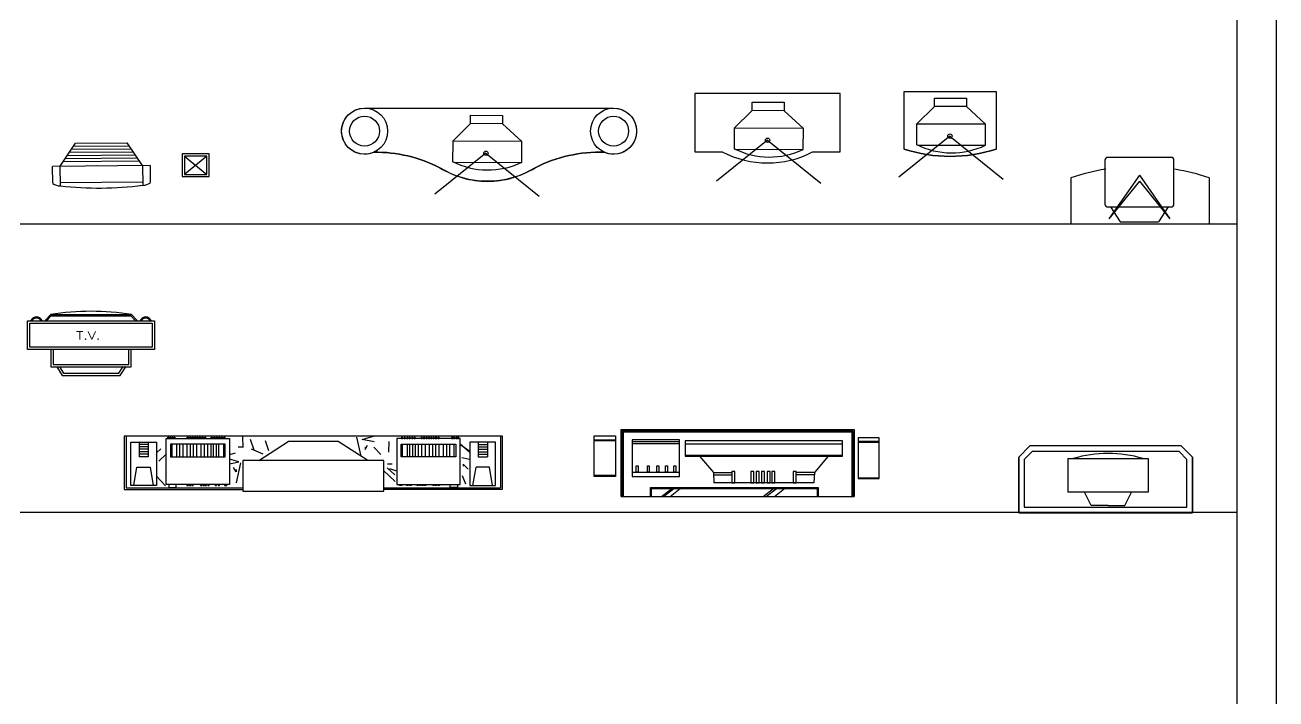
# Model space of a CAD drawing. Header units: inches. Extents: x 11.6 to 54.1, y 10.7 to 35.5.
# Drawn here: x 21.74 to 32.6, y 17.3 to 23.14 of the extents above; entities that cross this region are included whole.
import ezdxf
from ezdxf.enums import TextEntityAlignment as Align

# ---------------------------------------------------------------- set-up
doc = ezdxf.new("R2010")
doc.units = ezdxf.units.IN
doc.header["$MEASUREMENT"] = 0
for name, color, linetype in [('02', 2, 'Continuous'), ('1', 1, 'Continuous'), ('kadrbm', 4, 'Continuous')]:
    doc.layers.add(name, color=color, linetype=linetype)
doc.styles.add('COMPLEX', font='COMPLEX.SHX')

# ---------------------------------------------------------------- blocks, each defined once
blk = doc.blocks.new('kadrbm')
at = {"layer": 'kadrbm', "color": 4}
blk.add_lwpolyline([(0, 0), (0, 24.797), (21, 24.797), (21, 0), (0, 0)], close=True, dxfattribs=at)
blk.add_lwpolyline([(20.663, 0.326), (20.663, 24.46), (0.337, 24.46), (0.337, 0.326), (20.663, 0.326)], dxfattribs=at)

msp = doc.modelspace()

# ---------------------------------------------------------------- linework, layer by layer
at = {"layer": '02'}
for p, q in [((29.37, 22.568), (30.17, 22.568)), ((29.37, 22.068), (29.37, 22.568)), ((30.17, 22.568), (30.17, 22.068)), ((24.686, 22.424), (26.848, 22.424)), ((28.05, 22.402), (27.896, 22.249)), ((28.329, 22.401), (28.05, 22.402)), ((28.496, 22.247), (28.329, 22.401)), ((29.633, 22.438), (29.479, 22.285)), ((29.911, 22.437), (29.633, 22.438)), ((30.078, 22.283), (29.911, 22.437)), ((25.605, 22.289), (25.451, 22.136)), ((25.884, 22.288), (25.605, 22.289)), ((26.05, 22.134), (25.884, 22.288)), ((29.479, 22.285), (29.478, 22.103)), ((30.078, 22.283), (29.479, 22.285)), ((30.078, 22.101), (30.078, 22.283)), ((27.896, 22.249), (27.896, 22.067)), ((28.496, 22.247), (27.896, 22.249)), ((28.495, 22.065), (28.496, 22.247)), ((29.768, 22.181), (29.324, 21.825)), ((29.768, 22.181), (30.23, 21.808)), ((22.14, 22.066), (22.662, 22.07)), ((22.158, 22.093), (22.644, 22.097)), ((22.175, 22.119), (22.626, 22.123)), ((25.451, 22.136), (25.45, 21.955)), ((26.05, 22.134), (25.451, 22.136)), ((26.05, 21.953), (26.05, 22.134)), ((28.185, 22.145), (27.741, 21.789)), ((27.91, 22.067), (28.495, 22.065)), ((28.185, 22.145), (28.648, 21.772)), ((29.492, 22.103), (30.078, 22.101)), ((22.07, 21.96), (22.733, 21.965)), ((22.088, 21.987), (22.715, 21.991)), ((22.105, 22.013), (22.697, 22.018)), ((22.123, 22.04), (22.68, 22.044)), ((23.318, 22.006), (23.122, 21.849)), ((23.122, 22.006), (23.318, 21.849)), ((25.74, 22.032), (25.296, 21.677)), ((25.464, 21.955), (26.05, 21.953)), ((25.74, 22.032), (26.202, 21.659)), ((31.113, 21.971), (31.113, 21.591)), ((31.688, 21.996), (31.138, 21.996)), ((31.713, 21.591), (31.713, 21.971)), ((31.413, 21.842), (31.149, 21.463)), ((31.413, 21.842), (31.677, 21.463)), ((30.818, 21.818), (30.818, 21.418)), ((31.413, 21.791), (31.149, 21.463)), ((31.413, 21.791), (31.677, 21.463)), ((32.018, 21.818), (32.018, 21.418)), ((31.138, 21.566), (31.688, 21.566)), ((31.163, 21.566), (31.247, 21.436)), ((31.664, 21.566), (31.58, 21.436)), ((30.818, 21.418), (32.018, 21.418)), ((31.247, 21.436), (31.58, 21.436)), ((21.761, 20.578), (22.861, 20.578)), ((21.761, 20.328), (21.761, 20.578)), ((21.781, 20.558), (22.841, 20.558)), ((21.781, 20.348), (21.781, 20.558)), ((21.913, 20.58), (21.962, 20.631)), ((21.925, 20.578), (21.966, 20.621)), ((21.962, 20.631), (22.662, 20.631)), ((21.966, 20.621), (22.658, 20.621)), ((22.658, 20.621), (22.698, 20.578)), ((22.662, 20.631), (22.711, 20.58)), ((22.841, 20.558), (22.841, 20.348)), ((22.861, 20.578), (22.861, 20.328)), ((22.861, 20.328), (21.761, 20.328)), ((22.841, 20.348), (21.781, 20.348)), ((21.962, 20.328), (21.962, 20.178)), ((21.982, 20.328), (21.982, 20.198)), ((22.64, 20.198), (22.64, 20.328)), ((22.66, 20.178), (22.66, 20.328)), ((21.962, 20.178), (22.66, 20.178)), ((21.982, 20.198), (22.64, 20.198)), ((22.013, 20.178), (22.061, 20.102)), ((22.036, 20.178), (22.072, 20.122)), ((22.061, 20.102), (22.563, 20.102)), ((22.072, 20.122), (22.552, 20.122)), ((22.552, 20.122), (22.589, 20.18)), ((22.563, 20.102), (22.612, 20.178)), ((22.6, 19.579), (25.88, 19.579)), ((22.615, 19.579), (22.615, 19.129)), ((22.964, 19.557), (23.514, 19.557)), ((22.964, 19.157), (22.964, 19.557)), ((22.977, 19.567), (22.986, 19.567)), ((22.977, 19.557), (22.977, 19.567)), ((22.986, 19.557), (22.977, 19.557)), ((22.986, 19.567), (22.986, 19.557)), ((22.994, 19.567), (23.003, 19.567)), ((22.994, 19.557), (22.994, 19.567)), ((23.003, 19.557), (22.994, 19.557)), ((23.003, 19.567), (23.003, 19.557)), ((23.013, 19.567), (23.022, 19.567)), ((23.013, 19.557), (23.013, 19.567)), ((23.022, 19.557), (23.013, 19.557)), ((23.022, 19.567), (23.022, 19.557)), ((23.029, 19.567), (23.039, 19.567)), ((23.029, 19.557), (23.029, 19.567)), ((23.039, 19.557), (23.029, 19.557)), ((23.039, 19.567), (23.039, 19.557)), ((23.147, 19.567), (23.157, 19.567)), ((23.147, 19.557), (23.147, 19.567)), ((23.157, 19.557), (23.147, 19.557)), ((23.157, 19.567), (23.157, 19.557)), ((23.168, 19.567), (23.177, 19.567)), ((23.168, 19.557), (23.168, 19.567)), ((23.177, 19.557), (23.168, 19.557)), ((23.177, 19.567), (23.177, 19.557)), ((23.189, 19.567), (23.199, 19.567)), ((23.189, 19.557), (23.189, 19.567)), ((23.199, 19.557), (23.189, 19.557)), ((23.199, 19.567), (23.199, 19.557)), ((23.211, 19.557), (23.211, 19.567)), ((23.211, 19.567), (23.22, 19.567)), ((23.22, 19.557), (23.211, 19.557)), ((23.22, 19.567), (23.22, 19.557)), ((23.229, 19.567), (23.238, 19.567)), ((23.229, 19.557), (23.229, 19.567)), ((23.238, 19.557), (23.229, 19.557)), ((23.238, 19.567), (23.238, 19.557)), ((23.251, 19.567), (23.261, 19.567)), ((23.251, 19.557), (23.251, 19.567)), ((23.261, 19.557), (23.251, 19.557)), ((23.261, 19.567), (23.261, 19.557)), ((23.272, 19.567), (23.281, 19.567)), ((23.272, 19.557), (23.272, 19.567)), ((23.281, 19.557), (23.272, 19.557)), ((23.281, 19.567), (23.281, 19.557)), ((23.295, 19.567), (23.304, 19.567)), ((23.295, 19.557), (23.295, 19.567)), ((23.304, 19.557), (23.295, 19.557)), ((23.304, 19.567), (23.304, 19.557)), ((23.354, 19.567), (23.363, 19.567)), ((23.354, 19.557), (23.354, 19.567)), ((23.363, 19.557), (23.354, 19.557)), ((23.363, 19.567), (23.363, 19.557)), ((23.376, 19.567), (23.386, 19.567)), ((23.376, 19.557), (23.376, 19.567)), ((23.386, 19.557), (23.376, 19.557)), ((23.386, 19.567), (23.386, 19.557)), ((23.397, 19.567), (23.407, 19.567)), ((23.397, 19.557), (23.397, 19.567)), ((23.407, 19.557), (23.397, 19.557)), ((23.407, 19.567), (23.407, 19.557)), ((23.42, 19.567), (23.429, 19.567)), ((23.42, 19.557), (23.42, 19.567)), ((23.429, 19.557), (23.42, 19.557)), ((23.429, 19.567), (23.429, 19.557)), ((23.442, 19.567), (23.451, 19.567)), ((23.442, 19.557), (23.442, 19.567)), ((23.451, 19.557), (23.442, 19.557)), ((23.451, 19.567), (23.451, 19.557)), ((23.465, 19.567), (23.474, 19.567)), ((23.465, 19.557), (23.465, 19.567)), ((23.474, 19.557), (23.465, 19.557)), ((23.474, 19.567), (23.474, 19.557)), ((23.514, 19.557), (23.514, 19.157)), ((23.631, 19.479), (23.63, 19.572)), ((23.692, 19.55), (23.724, 19.459)), ((24.617, 19.567), (24.654, 19.403)), ((24.666, 19.548), (24.773, 19.579)), ((25.516, 19.557), (24.966, 19.557)), ((24.966, 19.557), (24.966, 19.157)), ((25.006, 19.567), (25.006, 19.557)), ((25.016, 19.567), (25.006, 19.567)), ((25.006, 19.557), (25.016, 19.557)), ((25.016, 19.557), (25.016, 19.567)), ((25.029, 19.567), (25.029, 19.557)), ((25.039, 19.567), (25.029, 19.567)), ((25.029, 19.557), (25.039, 19.557)), ((25.039, 19.557), (25.039, 19.567)), ((25.052, 19.567), (25.052, 19.557)), ((25.061, 19.567), (25.052, 19.567)), ((25.052, 19.557), (25.061, 19.557)), ((25.061, 19.557), (25.061, 19.567)), ((25.074, 19.567), (25.074, 19.557)), ((25.083, 19.567), (25.074, 19.567)), ((25.074, 19.557), (25.083, 19.557)), ((25.083, 19.557), (25.083, 19.567)), ((25.095, 19.567), (25.095, 19.557)), ((25.104, 19.567), (25.095, 19.567)), ((25.095, 19.557), (25.104, 19.557)), ((25.104, 19.557), (25.104, 19.567)), ((25.126, 19.567), (25.117, 19.567)), ((25.117, 19.567), (25.117, 19.557)), ((25.117, 19.557), (25.126, 19.557)), ((25.126, 19.557), (25.126, 19.567)), ((25.176, 19.567), (25.176, 19.557)), ((25.186, 19.567), (25.176, 19.567)), ((25.176, 19.557), (25.186, 19.557)), ((25.186, 19.557), (25.186, 19.567)), ((25.199, 19.567), (25.199, 19.557)), ((25.209, 19.567), (25.199, 19.567)), ((25.199, 19.557), (25.209, 19.557)), ((25.209, 19.557), (25.209, 19.567)), ((25.22, 19.567), (25.22, 19.557)), ((25.229, 19.567), (25.22, 19.567)), ((25.22, 19.557), (25.229, 19.557)), ((25.229, 19.557), (25.229, 19.567)), ((25.242, 19.567), (25.242, 19.557)), ((25.251, 19.567), (25.242, 19.567)), ((25.242, 19.557), (25.251, 19.557)), ((25.251, 19.557), (25.251, 19.567)), ((25.27, 19.567), (25.261, 19.567)), ((25.261, 19.567), (25.261, 19.557)), ((25.261, 19.557), (25.27, 19.557)), ((25.27, 19.557), (25.27, 19.567)), ((25.282, 19.567), (25.282, 19.557)), ((25.291, 19.567), (25.282, 19.567)), ((25.282, 19.557), (25.291, 19.557)), ((25.291, 19.557), (25.291, 19.567)), ((25.303, 19.567), (25.303, 19.557)), ((25.312, 19.567), (25.303, 19.567)), ((25.303, 19.557), (25.312, 19.557)), ((25.312, 19.557), (25.312, 19.567)), ((25.324, 19.567), (25.324, 19.557)), ((25.333, 19.567), (25.324, 19.567)), ((25.324, 19.557), (25.333, 19.557)), ((25.333, 19.557), (25.333, 19.567)), ((25.442, 19.567), (25.442, 19.557)), ((25.451, 19.567), (25.442, 19.567)), ((25.442, 19.557), (25.451, 19.557)), ((25.451, 19.557), (25.451, 19.567)), ((25.458, 19.567), (25.458, 19.557)), ((25.468, 19.567), (25.458, 19.567)), ((25.458, 19.557), (25.468, 19.557)), ((25.468, 19.557), (25.468, 19.567)), ((25.477, 19.567), (25.477, 19.557)), ((25.486, 19.567), (25.477, 19.567)), ((25.477, 19.557), (25.486, 19.557)), ((25.486, 19.557), (25.486, 19.567)), ((25.494, 19.567), (25.494, 19.557)), ((25.504, 19.567), (25.494, 19.567)), ((25.494, 19.557), (25.504, 19.557)), ((25.504, 19.557), (25.504, 19.567)), ((25.516, 19.157), (25.516, 19.557)), ((25.865, 19.579), (25.865, 19.129)), ((26.68, 19.226), (26.68, 19.578)), ((26.68, 19.578), (26.864, 19.578)), ((26.864, 19.578), (26.864, 19.226)), ((26.915, 19.634), (28.936, 19.634)), ((26.915, 19.054), (26.915, 19.634)), ((26.935, 19.614), (26.915, 19.634)), ((26.925, 19.624), (28.926, 19.624)), ((26.925, 19.054), (26.925, 19.624)), ((26.935, 19.614), (28.916, 19.614)), ((26.935, 19.054), (26.935, 19.614)), ((28.916, 19.614), (28.916, 19.054)), ((28.926, 19.624), (28.926, 19.054)), ((28.936, 19.634), (28.936, 19.054)), ((29.155, 19.561), (28.971, 19.561)), ((28.971, 19.561), (28.971, 19.208)), ((29.155, 19.208), (29.155, 19.561)), ((22.656, 19.149), (22.656, 19.524)), ((22.656, 19.524), (22.881, 19.524)), ((22.728, 19.524), (22.728, 19.398)), ((22.808, 19.504), (22.728, 19.504)), ((22.808, 19.484), (22.728, 19.484)), ((22.808, 19.463), (22.728, 19.463)), ((22.808, 19.524), (22.808, 19.398)), ((22.881, 19.524), (22.881, 19.149)), ((22.918, 19.466), (22.881, 19.431)), ((23.476, 19.508), (23.002, 19.508)), ((23.002, 19.508), (23.002, 19.396)), ((23.015, 19.396), (23.015, 19.508)), ((23.055, 19.396), (23.055, 19.508)), ((23.082, 19.396), (23.082, 19.508)), ((23.11, 19.396), (23.11, 19.508)), ((23.146, 19.396), (23.146, 19.508)), ((23.175, 19.396), (23.175, 19.508)), ((23.202, 19.396), (23.202, 19.508)), ((23.23, 19.396), (23.23, 19.508)), ((23.266, 19.396), (23.266, 19.508)), ((23.297, 19.396), (23.297, 19.508)), ((23.326, 19.396), (23.326, 19.508)), ((23.353, 19.396), (23.353, 19.508)), ((23.375, 19.396), (23.375, 19.508)), ((23.4, 19.396), (23.4, 19.508)), ((23.422, 19.396), (23.422, 19.508)), ((23.464, 19.396), (23.464, 19.508)), ((23.476, 19.396), (23.476, 19.508)), ((23.63, 19.482), (23.589, 19.482)), ((23.702, 19.467), (23.803, 19.423)), ((23.768, 19.365), (24.023, 19.53)), ((23.854, 19.449), (23.825, 19.535)), ((24.458, 19.53), (24.023, 19.53)), ((24.713, 19.365), (24.458, 19.53)), ((24.769, 19.528), (24.666, 19.548)), ((24.69, 19.461), (24.712, 19.499)), ((24.69, 19.48), (24.69, 19.461)), ((24.828, 19.417), (24.765, 19.48)), ((24.898, 19.438), (24.9, 19.53)), ((25.005, 19.508), (25.479, 19.508)), ((25.005, 19.396), (25.005, 19.508)), ((25.016, 19.396), (25.016, 19.508)), ((25.058, 19.396), (25.058, 19.508)), ((25.08, 19.396), (25.08, 19.508)), ((25.105, 19.396), (25.105, 19.508)), ((25.127, 19.396), (25.127, 19.508)), ((25.154, 19.396), (25.154, 19.508)), ((25.184, 19.396), (25.184, 19.508)), ((25.214, 19.396), (25.214, 19.508)), ((25.25, 19.396), (25.25, 19.508)), ((25.278, 19.396), (25.278, 19.508)), ((25.306, 19.396), (25.306, 19.508)), ((25.334, 19.396), (25.334, 19.508)), ((25.37, 19.396), (25.37, 19.508)), ((25.399, 19.396), (25.399, 19.508)), ((25.425, 19.396), (25.425, 19.508)), ((25.465, 19.396), (25.465, 19.508)), ((25.479, 19.508), (25.479, 19.396)), ((25.599, 19.436), (25.514, 19.511)), ((25.514, 19.506), (25.599, 19.446)), ((25.599, 19.524), (25.599, 19.149)), ((25.824, 19.524), (25.599, 19.524)), ((25.672, 19.524), (25.672, 19.398)), ((25.672, 19.504), (25.752, 19.504)), ((25.672, 19.484), (25.752, 19.484)), ((25.672, 19.463), (25.752, 19.463)), ((25.752, 19.524), (25.752, 19.398)), ((25.824, 19.149), (25.824, 19.524)), ((26.68, 19.546), (26.864, 19.546)), ((26.68, 19.538), (26.864, 19.538)), ((27.421, 19.544), (27.01, 19.544)), ((27.01, 19.544), (27.01, 19.227)), ((27.421, 19.528), (27.01, 19.528)), ((27.421, 19.511), (27.01, 19.511)), ((27.421, 19.227), (27.421, 19.544)), ((27.469, 19.536), (27.469, 19.403)), ((28.836, 19.536), (27.469, 19.536)), ((28.836, 19.506), (27.469, 19.506)), ((28.836, 19.403), (28.836, 19.536)), ((29.155, 19.529), (28.971, 19.529)), ((29.155, 19.521), (28.971, 19.521)), ((30.462, 19.492), (30.365, 19.395)), ((30.482, 19.444), (30.413, 19.375)), ((31.777, 19.492), (30.462, 19.492)), ((31.757, 19.444), (30.482, 19.444)), ((31.826, 19.375), (31.757, 19.444)), ((31.874, 19.395), (31.777, 19.492)), ((22.808, 19.44), (22.728, 19.44)), ((22.808, 19.419), (22.728, 19.419)), ((22.808, 19.398), (22.728, 19.398)), ((22.899, 19.36), (22.964, 19.42)), ((23.002, 19.396), (23.476, 19.396)), ((23.562, 19.429), (23.514, 19.413)), ((23.595, 19.354), (23.514, 19.377)), ((23.514, 19.337), (23.595, 19.354)), ((23.61, 19.344), (23.571, 19.172)), ((23.628, 19.365), (23.628, 19.1)), ((23.768, 19.365), (23.628, 19.365)), ((24.713, 19.365), (23.768, 19.365)), ((24.853, 19.365), (24.713, 19.365)), ((24.853, 19.1), (24.853, 19.365)), ((24.884, 19.337), (24.925, 19.337)), ((25.479, 19.396), (25.005, 19.396)), ((25.599, 19.374), (25.529, 19.388)), ((25.543, 19.333), (25.543, 19.316)), ((25.586, 19.29), (25.543, 19.333)), ((25.672, 19.44), (25.752, 19.44)), ((25.672, 19.419), (25.752, 19.419)), ((25.672, 19.398), (25.752, 19.398)), ((27.469, 19.412), (28.836, 19.412)), ((27.469, 19.403), (28.836, 19.403)), ((27.594, 19.403), (27.714, 19.262)), ((28.712, 19.403), (28.592, 19.262)), ((30.365, 19.395), (30.365, 18.911)), ((30.365, 18.911), (30.365, 19.395)), ((30.413, 19.375), (30.413, 18.96)), ((30.792, 19.382), (31.489, 19.382)), ((30.792, 19.382), (30.792, 19.091)), ((31.489, 19.382), (31.489, 19.091)), ((31.826, 18.96), (31.826, 19.375)), ((31.874, 18.911), (31.874, 19.395)), ((31.874, 19.395), (31.874, 18.911)), ((22.683, 19.149), (22.71, 19.306)), ((22.71, 19.306), (22.827, 19.306)), ((22.854, 19.149), (22.827, 19.306)), ((22.88, 19.23), (22.958, 19.146)), ((23.571, 19.267), (23.549, 19.305)), ((23.571, 19.286), (23.571, 19.267)), ((24.953, 19.183), (24.851, 19.278)), ((24.883, 19.301), (24.948, 19.24)), ((24.902, 19.296), (24.964, 19.276)), ((25.566, 19.16), (25.535, 19.232)), ((25.626, 19.149), (25.654, 19.306)), ((25.77, 19.306), (25.654, 19.306)), ((25.798, 19.149), (25.77, 19.306)), ((26.864, 19.234), (26.68, 19.234)), ((26.864, 19.226), (26.68, 19.226)), ((27.01, 19.264), (27.421, 19.264)), ((27.01, 19.227), (27.421, 19.227)), ((27.045, 19.318), (27.062, 19.318)), ((27.045, 19.264), (27.045, 19.318)), ((27.062, 19.264), (27.045, 19.264)), ((27.062, 19.318), (27.062, 19.264)), ((27.141, 19.318), (27.158, 19.318)), ((27.141, 19.264), (27.141, 19.318)), ((27.158, 19.264), (27.141, 19.264)), ((27.158, 19.318), (27.158, 19.264)), ((27.224, 19.318), (27.241, 19.318)), ((27.224, 19.264), (27.224, 19.318)), ((27.241, 19.264), (27.224, 19.264)), ((27.241, 19.318), (27.241, 19.264)), ((27.299, 19.318), (27.316, 19.318)), ((27.299, 19.264), (27.299, 19.318)), ((27.316, 19.264), (27.299, 19.264)), ((27.316, 19.318), (27.316, 19.264)), ((27.37, 19.318), (27.387, 19.318)), ((27.37, 19.264), (27.37, 19.318)), ((27.387, 19.264), (27.37, 19.264)), ((27.387, 19.318), (27.387, 19.264)), ((27.714, 19.262), (27.876, 19.262)), ((27.714, 19.262), (27.718, 19.172)), ((27.714, 19.242), (27.876, 19.242)), ((27.876, 19.271), (27.876, 19.172)), ((27.902, 19.271), (27.876, 19.271)), ((27.902, 19.172), (27.902, 19.271)), ((28.039, 19.271), (28.039, 19.172)), ((28.065, 19.271), (28.039, 19.271)), ((28.065, 19.172), (28.065, 19.271)), ((28.086, 19.271), (28.086, 19.172)), ((28.112, 19.271), (28.086, 19.271)), ((28.112, 19.172), (28.112, 19.271)), ((28.159, 19.271), (28.133, 19.271)), ((28.133, 19.271), (28.133, 19.172)), ((28.159, 19.172), (28.159, 19.271)), ((28.181, 19.271), (28.181, 19.172)), ((28.206, 19.271), (28.181, 19.271)), ((28.206, 19.172), (28.206, 19.271)), ((28.223, 19.271), (28.223, 19.172)), ((28.249, 19.271), (28.223, 19.271)), ((28.249, 19.172), (28.249, 19.271)), ((28.408, 19.271), (28.408, 19.172)), ((28.433, 19.271), (28.408, 19.271)), ((28.433, 19.172), (28.433, 19.271)), ((28.592, 19.262), (28.433, 19.262)), ((28.592, 19.242), (28.433, 19.242)), ((28.592, 19.262), (28.587, 19.172)), ((22.615, 19.129), (23.628, 19.129)), ((22.881, 19.149), (22.656, 19.149)), ((23.514, 19.157), (22.964, 19.157)), ((22.988, 19.157), (22.988, 19.131)), ((23.051, 19.157), (22.988, 19.157)), ((22.988, 19.131), (23.051, 19.131)), ((23.051, 19.131), (23.051, 19.157)), ((23.144, 19.157), (23.144, 19.148)), ((23.156, 19.157), (23.144, 19.157)), ((23.144, 19.148), (23.156, 19.148)), ((23.156, 19.148), (23.156, 19.157)), ((23.166, 19.157), (23.166, 19.148)), ((23.178, 19.157), (23.166, 19.157)), ((23.166, 19.148), (23.178, 19.148)), ((23.178, 19.148), (23.178, 19.157)), ((23.186, 19.157), (23.186, 19.148)), ((23.198, 19.157), (23.186, 19.157)), ((23.186, 19.148), (23.198, 19.148)), ((23.198, 19.148), (23.198, 19.157)), ((23.263, 19.157), (23.263, 19.148)), ((23.274, 19.157), (23.263, 19.157)), ((23.263, 19.148), (23.274, 19.148)), ((23.274, 19.148), (23.274, 19.157)), ((23.283, 19.157), (23.283, 19.148)), ((23.295, 19.157), (23.283, 19.157)), ((23.283, 19.148), (23.295, 19.148)), ((23.295, 19.148), (23.295, 19.157)), ((23.303, 19.157), (23.303, 19.148)), ((23.315, 19.157), (23.303, 19.157)), ((23.303, 19.148), (23.315, 19.148)), ((23.315, 19.148), (23.315, 19.157)), ((23.326, 19.157), (23.326, 19.148)), ((23.338, 19.157), (23.326, 19.157)), ((23.326, 19.148), (23.338, 19.148)), ((23.338, 19.148), (23.338, 19.157)), ((23.389, 19.157), (23.389, 19.148)), ((23.401, 19.157), (23.389, 19.157)), ((23.389, 19.148), (23.401, 19.148)), ((23.401, 19.148), (23.401, 19.157)), ((23.415, 19.157), (23.415, 19.148)), ((23.427, 19.157), (23.415, 19.157)), ((23.415, 19.148), (23.427, 19.148)), ((23.427, 19.148), (23.427, 19.157)), ((23.47, 19.157), (23.47, 19.149)), ((23.491, 19.157), (23.47, 19.157)), ((23.47, 19.149), (23.491, 19.149)), ((23.491, 19.149), (23.491, 19.157)), ((24.853, 19.129), (25.865, 19.129)), ((24.966, 19.157), (25.516, 19.157)), ((24.989, 19.149), (24.989, 19.157)), ((24.989, 19.157), (25.01, 19.157)), ((25.01, 19.149), (24.989, 19.149)), ((25.01, 19.157), (25.01, 19.149)), ((25.053, 19.148), (25.053, 19.157)), ((25.053, 19.157), (25.065, 19.157)), ((25.065, 19.148), (25.053, 19.148)), ((25.065, 19.157), (25.065, 19.148)), ((25.079, 19.148), (25.079, 19.157)), ((25.079, 19.157), (25.091, 19.157)), ((25.091, 19.148), (25.079, 19.148)), ((25.091, 19.157), (25.091, 19.148)), ((25.143, 19.148), (25.143, 19.157)), ((25.143, 19.157), (25.154, 19.157)), ((25.154, 19.148), (25.143, 19.148)), ((25.154, 19.157), (25.154, 19.148)), ((25.165, 19.148), (25.165, 19.157)), ((25.165, 19.157), (25.177, 19.157)), ((25.177, 19.148), (25.165, 19.148)), ((25.177, 19.157), (25.177, 19.148)), ((25.185, 19.148), (25.185, 19.157)), ((25.185, 19.157), (25.197, 19.157)), ((25.197, 19.148), (25.185, 19.148)), ((25.197, 19.157), (25.197, 19.148)), ((25.206, 19.148), (25.206, 19.157)), ((25.206, 19.157), (25.218, 19.157)), ((25.218, 19.148), (25.206, 19.148)), ((25.218, 19.157), (25.218, 19.148)), ((25.282, 19.148), (25.282, 19.157)), ((25.282, 19.157), (25.294, 19.157)), ((25.294, 19.148), (25.282, 19.148)), ((25.294, 19.157), (25.294, 19.148)), ((25.302, 19.148), (25.302, 19.157)), ((25.302, 19.157), (25.314, 19.157)), ((25.314, 19.148), (25.302, 19.148)), ((25.314, 19.157), (25.314, 19.148)), ((25.324, 19.148), (25.324, 19.157)), ((25.324, 19.157), (25.336, 19.157)), ((25.336, 19.148), (25.324, 19.148)), ((25.336, 19.157), (25.336, 19.148)), ((25.43, 19.131), (25.43, 19.157)), ((25.43, 19.157), (25.492, 19.157)), ((25.492, 19.131), (25.43, 19.131)), ((25.492, 19.157), (25.492, 19.131)), ((25.599, 19.149), (25.824, 19.149)), ((27.167, 19.132), (28.625, 19.132)), ((27.167, 19.054), (27.167, 19.132)), ((27.177, 19.122), (28.615, 19.122)), ((27.177, 19.054), (27.177, 19.122)), ((27.264, 19.054), (27.353, 19.122)), ((27.28, 19.054), (27.37, 19.122)), ((27.338, 19.054), (27.427, 19.122)), ((28.587, 19.172), (27.718, 19.172)), ((27.876, 19.172), (27.902, 19.172)), ((28.039, 19.172), (28.065, 19.172)), ((28.086, 19.172), (28.112, 19.172)), ((28.133, 19.172), (28.159, 19.172)), ((28.148, 19.054), (28.237, 19.122)), ((28.172, 19.054), (28.261, 19.122)), ((28.181, 19.172), (28.206, 19.172)), ((28.223, 19.172), (28.249, 19.172)), ((28.244, 19.054), (28.333, 19.122)), ((28.408, 19.172), (28.433, 19.172)), ((28.615, 19.122), (28.615, 19.054)), ((28.625, 19.132), (28.625, 19.054)), ((28.971, 19.216), (29.155, 19.216)), ((28.971, 19.208), (29.155, 19.208)), ((23.628, 19.1), (24.853, 19.1)), ((26.915, 19.054), (28.936, 19.054)), ((31.489, 19.091), (30.792, 19.091)), ((30.995, 18.975), (30.937, 19.091)), ((31.286, 18.975), (31.344, 19.091)), ((30.365, 18.911), (31.874, 18.911)), ((30.413, 18.96), (31.826, 18.96)), ((31.141, 18.975), (30.995, 18.975)), ((31.141, 18.975), (31.286, 18.975))]:
    msp.add_line(p, q, dxfattribs=at)
msp.add_lwpolyline([(27.792, 22.044, 0.24505), (28.576, 22.043), (28.814, 22.043), (28.815, 22.551), (27.552, 22.552), (27.553, 22.044)], format="xyb", close=True, dxfattribs=at)
msp.add_lwpolyline([(27.792, 22.044, 0.24505), (28.576, 22.043), (28.814, 22.043), (28.815, 22.551), (27.552, 22.552), (27.553, 22.044)], format="xyb", close=True, dxfattribs=at)
for points in [[(29.37, 22.068), (29.37, 22.568), (30.17, 22.568), (30.17, 22.068, -0.158072), (29.37, 22.068, -2.450008)], [(24.767, 22.041, -1.233699), (24.686, 22.424), (26.848, 22.424, -1.227823), (26.768, 22.04, 0.128925), (26.166, 21.906, -0.284122), (25.339, 21.906, 0.122532), (24.767, 22.041, 6.053271)], [(24.767, 22.041, -0.122532), (25.339, 21.906, 0.139304), (25.753, 21.788, 0.139304), (26.166, 21.906, -0.128925), (26.768, 22.04)]]:
    msp.add_lwpolyline(points, format="xyb", dxfattribs=at)
for points in [[(29.633, 22.438), (29.633, 22.511), (29.911, 22.51), (29.911, 22.437)], [(28.05, 22.402), (28.051, 22.475), (28.329, 22.474), (28.329, 22.401)], [(25.605, 22.289), (25.605, 22.362), (25.884, 22.361), (25.883, 22.288)], [(23.102, 21.829), (23.338, 21.829), (23.338, 22.026), (23.102, 22.026)], [(23.122, 21.849), (23.318, 21.849), (23.318, 22.006), (23.122, 22.006)]]:
    msp.add_lwpolyline(points, close=True, dxfattribs=at)
for points in [[(22.6, 19.579), (22.6, 19.114), (23.628, 19.114)], [(25.88, 19.579), (25.88, 19.114), (24.853, 19.114)]]:
    msp.add_lwpolyline(points, dxfattribs=at)
for centre, radius in [((24.686, 22.224), 0.2), ((26.848, 22.224), 0.2), ((24.686, 22.224), 0.13), ((26.848, 22.224), 0.13), ((28.185, 22.145), 0.0186), ((29.768, 22.181), 0.0186), ((25.74, 22.032), 0.0186)]:
    msp.add_circle(centre, radius, dxfattribs=at)
for centre, radius, start, end in [((28.201, 22.681), 0.682, 243.3859, 295.5338), ((29.77, 23.302), 1.297, 252.035, 287.965), ((29.784, 22.717), 0.682, 243.3859, 295.5338), ((25.756, 22.569), 0.682, 243.3859, 295.5338), ((31.138, 21.971), 0.025, 90, 180), ((31.688, 21.971), 0.025, 0, 90), ((31.418, 20.068), 1.85, 99.2458, 108.9246), ((31.418, 20.068), 1.85, 71.0754, 80.581), ((31.138, 21.591), 0.025, 180, 270), ((31.688, 21.591), 0.025, 270, 0), ((22.311, 18.468), 2.192, 80.7695, 99.2305), ((21.838, 20.557), 0.0541, 25.5026, 154.4974), ((21.838, 20.557), 0.0441, 30.0485, 150.7602), ((22.786, 20.559), 0.0522, 24.162, 155.838), ((22.786, 20.559), 0.0422, 28.5636, 152.8982), ((31.141, 18.351), 1.075, 73.6295, 106.3705)]:
    msp.add_arc(centre, radius, start, end, dxfattribs=at)
at = {"layer": '1'}
for p, q in [((22.044, 21.921), (22.175, 22.119)), ((22.759, 21.926), (22.626, 22.123)), ((22.825, 21.926), (21.978, 21.918)), ((21.979, 21.771), (21.978, 21.918)), ((22.045, 21.749), (22.044, 21.921)), ((22.759, 21.926), (22.76, 21.754)), ((22.825, 21.926), (22.826, 21.777)), ((22.76, 21.78), (22.045, 21.775)), ((11.936, 21.418), (32.262, 21.418)), ((11.936, 18.918), (32.262, 18.918))]:
    msp.add_line(p, q, dxfattribs=at)
for centre, radius, start, end in [((22.05, 21.874), 0.126, 235.4409, 267.6753), ((22.382, 24.751), 3.021, 263.5994, 277.1952), ((22.754, 21.879), 0.126, 272.9969, 305.2314)]:
    msp.add_arc(centre, radius, start, end, dxfattribs=at)

# ---------------------------------------------------------------- block references
at = {"layer": 'kadrbm'}
msp.add_blockref('kadrbm', (11.599, 10.746), dxfattribs=at)

# ---------------------------------------------------------------- texts
at = {"layer": '02', "style": 'COMPLEX', "width": 1.230299}
msp.add_text('T.V.', height=0.0695, dxfattribs=at).set_placement((22.182, 20.414), (22.393, 20.414), align=Align.FIT)

doc.saveas('drawing.dxf')
